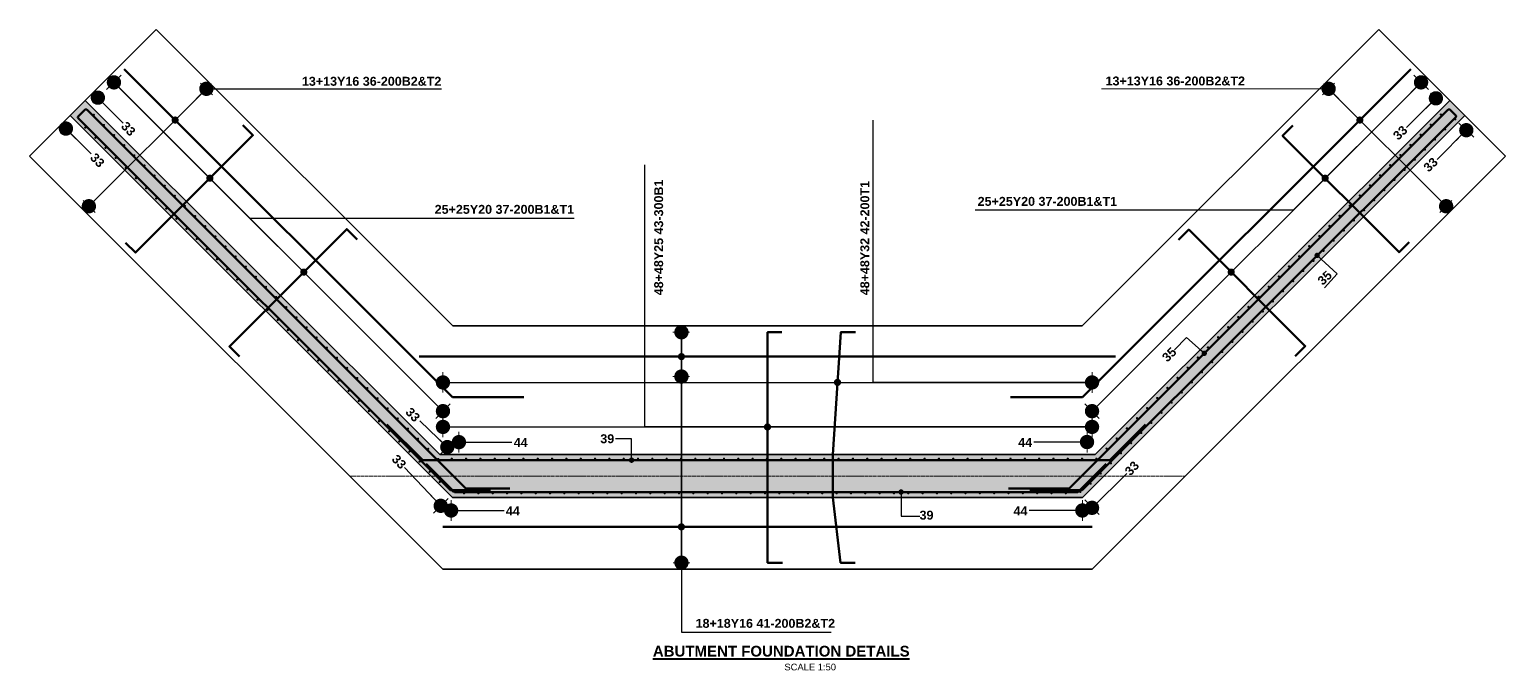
# Model space of a CAD drawing. Header units: millimetres. Extents: x -1307360 to -9241, y 140559 to 432424.
# Drawn here: x -1287799 to -1267194, y 140559 to 149514 of the extents above; entities that cross this region are included whole.
import ezdxf

# ---------------------------------------------------------------- set-up
doc = ezdxf.new("R2010")
doc.units = ezdxf.units.MM
doc.header["$MEASUREMENT"] = 0
doc.linetypes.add('CENTER2', pattern=[1.125, 0.75, -0.125, 0.125, -0.125])
for name, color, linetype, lineweight in [('centreline', 4, 'CENTER2', 15), ('dimension', 252, 'Continuous', 20), ('lettering', 120, 'Continuous', 25), ('outline', 3, 'Continuous', 35), ('reinforcement', 6, 'Continuous', 50), ('titles', 2, 'Continuous', 40)]:
    doc.layers.add(name, color=color, linetype=linetype, lineweight=lineweight)
doc.styles.add('ARIAL', font='arial.ttf')
doc.dimstyles.new('Dimstyle_50', dxfattribs={"dimtxt": 125, "dimasz": 125, "dimexe": 33, "dimexo": 25, "dimgap": 33, "dimtad": 1, "dimdec": 0, "dimzin": 0, "dimdsep": 46, "dimtxsty": 'ARIAL', "dimcen": 0.09, "dimclrd": 256, "dimclrt": 1, "dimadec": 0, "dimazin": 0, "dimtfac": 1, "dimtdec": 0, "dimtmove": 2, "dimatfit": 3, "dimldrblk": 'DOT', "dimfxl": 33, "dimtolj": 1, "dimtzin": 0, "dimarcsym": 0})

# ---------------------------------------------------------------- blocks, each defined once
blk = doc.blocks.new('_Dot')
at = {"color": 0, "linetype": 'ByBlock', "lineweight": -2}
blk.add_line((-0.5, 0), (-1, 0), dxfattribs=at)
at = {"color": 0, "linetype": 'ByBlock', "const_width": 0.5}
blk.add_lwpolyline([(-0.25, 0, 1), (0.25, 0, 1)], format="xyb", close=True, dxfattribs=at)

msp = doc.modelspace()

# ---------------------------------------------------------------- hatches: boundary and pattern name
at = {"layer": 'reinforcement', "true_color": 0xf0f0f0}
h = msp.add_hatch(color=7, dxfattribs=at)
h.paths.add_polyline_path([(-1284295.362144976, 145798.9973661289), (-1284507.379404728, 145586.7505571697), (-1282195.390134322, 143274.7612867638), (-1277496.12606561, 143274.7612867638), (-1277496.12606561, 143574.7612867638), (-1282071.126065611, 143574.7612867638)])
h.paths.add_polyline_path([(-1285606.844746292, 147110.479967445), (-1285818.908888641, 146898.2800410822), (-1284507.379404728, 145586.7505571697), (-1284295.362144976, 145798.9973661289)])
h.paths.add_polyline_path([(-1287020.873533916, 148524.5087550696), (-1287233.005568272, 148312.3767207138), (-1285818.908888641, 146898.2800410822), (-1285606.844746292, 147110.4799674449)])
h.paths.add_polyline_path([(-1277496.12606561, 143274.7612867639), (-1282195.390134322, 143274.7612867638), (-1281895.390134322, 142974.7612867639), (-1277496.12606561, 142974.7612867638)])
h.paths.add_polyline_path([(-1276584.081947176, 143274.7612867638), (-1277496.12606561, 143274.7612867638), (-1277496.12606561, 142974.7612867638), (-1276584.081947176, 142974.7612867639)])
h.paths.add_polyline_path([(-1276584.081947176, 143574.7612867638), (-1277496.12606561, 143574.7612867638), (-1277496.12606561, 143274.7612867638), (-1276584.081947176, 143274.7612867638)])
h.paths.add_polyline_path([(-1272796.861996899, 143274.7612867638), (-1276584.081947176, 143274.7612867639), (-1276584.081947176, 142974.7612867638), (-1273096.861996899, 142974.7612867638)])
h.paths.add_polyline_path([(-1270484.729962543, 145586.8933211198), (-1270696.861996899, 145799.0253554757), (-1272921.126065611, 143574.7612867638), (-1276584.081947176, 143574.7612867639), (-1276584.081947176, 143274.7612867639), (-1272796.861996899, 143274.7612867639)])
h.paths.add_polyline_path([(-1269173.460125322, 146898.1631583407), (-1269385.592159678, 147110.2951926966), (-1270696.861996899, 145799.0253554757), (-1270484.729962543, 145586.8933211197)])
h.paths.add_polyline_path([(-1267759.246562949, 148312.3767207138), (-1267971.378597305, 148524.5087550697), (-1269385.592159678, 147110.2951926966), (-1269173.460125322, 146898.1631583407)])

# ---------------------------------------------------------------- linework, layer by layer
at = {"layer": 'centreline', "ltscale": 50}
msp.add_line((-1283326.760984221, 143274.7612867638), (-1271665.491147, 143274.7612867638), dxfattribs=at)
at = {"layer": 'dimension'}
for p, q in [((-1286518.454921031, 148877.2787547194), (-1286721.848789549, 148673.8848862009)), ((-1268270.403341672, 148673.8848862009), (-1268473.79721019, 148877.2787547195)), ((-1286774.026124028, 148634.0276514741), (-1286914.535250651, 148489.8521114059)), ((-1285243.943741813, 148600.1987296749), (-1285409.821910013, 148766.0768978754)), ((-1269748.308389408, 148600.1987296747), (-1269582.430221208, 148766.0768978756)), ((-1268091.308458942, 148482.9503982694), (-1268238.384792953, 148622.8117252305)), ((-1287220.305111612, 148202.0878233009), (-1287360.814238235, 148057.9122832327)), ((-1267636.215956938, 148008.1312760721), (-1267844.56256555, 148206.4487543277)), ((-1286884.431474166, 146959.7109973222), (-1287050.309642366, 147125.5891655227)), ((-1268107.820657055, 146959.7109973219), (-1267941.942488855, 147125.5891655228)), ((-1278818.723711333, 145284.7612867638), (-1278584.136556162, 145284.7612867638)), ((-1282026.760984221, 144728.3858875076), (-1282026.760984221, 144440.7435201451)), ((-1278818.723711333, 144665.6920037655), (-1278584.136556162, 144665.6920037655)), ((-1272965.491147, 144727.3772506323), (-1272965.491147, 144439.7348832698)), ((-1281925.064049962, 144283.8878836499), (-1282128.45791848, 144080.4940151313)), ((-1272863.794212741, 144080.4940151313), (-1273067.188081259, 144283.8878836499)), ((-1282026.760984221, 144106.0350463307), (-1282026.760984221, 143818.3926789682)), ((-1272965.491147, 144106.0350463307), (-1272965.491147, 143818.3926789682)), ((-1281804.323185197, 143891.4067842041), (-1281804.323185197, 143603.7644168416)), ((-1273035.429980795, 143893.008468112), (-1273035.429980795, 143605.3661007495)), ((-1281864.426250974, 143781.9084330559), (-1282067.820119492, 143578.5145645374)), ((-1281956.447639085, 142961.5325783379), (-1282159.841507604, 142758.1387098194)), ((-1281913.361089558, 142936.5946609227), (-1281913.361089558, 142648.9522935601)), ((-1273100.487288716, 142936.5946609227), (-1273100.487288716, 142648.9522935601)), ((-1272863.794212741, 142740.5451865347), (-1273067.188081259, 142943.9390550533)), ((-1278814.782837789, 142064.7612867638), (-1278580.195682619, 142064.7612867638))]:
    msp.add_line(p, q, dxfattribs=at)
msp.add_lwpolyline([(-1269662.582686901, 148685.9244321817), (-1272835.591658041, 148685.9244321817)], dxfattribs=at)
at = {"layer": 'outline'}
for p, q in [((-1287798.690993221, 147746.6912957646), (-1286030.924040255, 149514.4582487308)), ((-1281891.227078288, 145374.7612867638), (-1286030.924040255, 149514.4582487308)), ((-1273101.025052933, 145374.7612867638), (-1268961.328090966, 149514.4582487308)), ((-1267193.561137999, 147746.6912957645), (-1268961.328090966, 149514.4582487308)), ((-1282071.12606561, 143574.7612867638), (-1287020.873533916, 148524.5087550696)), ((-1272921.126065611, 143574.7612867638), (-1267971.378597305, 148524.5087550696)), ((-1281895.390134322, 142974.7612867638), (-1287233.005568272, 148312.3767207137)), ((-1273096.861996899, 142974.7612867638), (-1267759.246562949, 148312.3767207137)), ((-1282026.760984221, 141974.7612867638), (-1287798.690993221, 147746.6912957645)), ((-1272965.491147, 141974.7612867638), (-1267193.561137999, 147746.6912957645)), ((-1281891.227078288, 145374.7612867638), (-1273101.025052933, 145374.7612867638)), ((-1282071.12606561, 143574.7612867638), (-1272921.126065611, 143574.7612867638)), ((-1281895.390134322, 142974.7612867638), (-1273096.861996899, 142974.7612867638)), ((-1282026.760984221, 141974.7612867638), (-1272965.491147, 141974.7612867638))]:
    msp.add_line(p, q, dxfattribs=at)
at = {"layer": 'reinforcement'}
for p, q in [((-1281895.390134322, 144378.5410152164), (-1286477.304968952, 148960.4558498454)), ((-1273096.861996899, 144378.5410152165), (-1268514.94716227, 148960.4558498454)), ((-1287121.282696845, 148296.8203715277), (-1287022.99485426, 148395.1082141125)), ((-1281707.020509913, 143101.7612867638), (-1287000.367437262, 148395.1082141125)), ((-1273285.231621308, 143101.7612867638), (-1267991.884693959, 148395.1082141126)), ((-1267888.647103906, 148314.4980410574), (-1267969.257276961, 148395.1082141126)), ((-1281923.851029079, 143076.7612867638), (-1287121.282696845, 148274.1929545297)), ((-1273103.756441201, 143076.7612867639), (-1267888.647103906, 148291.8706240594)), ((-1282360.49800958, 144944.3676176096), (-1272637.208909284, 144944.3676176096)), ((-1280897.138217625, 144378.5410152165), (-1281895.390134322, 144378.5410152165)), ((-1274105.84301643, 144378.5410152165), (-1273096.861996899, 144378.5410152165)), ((-1282309.49569002, 143497.7612867638), (-1282809.49569002, 143997.7612867638)), ((-1272718.111780261, 143497.7612867638), (-1272218.111780261, 143997.7612867638)), ((-1282309.49569002, 143497.7612867638), (-1272718.111780261, 143497.7612867638)), ((-1281863.49569002, 143051.7612867638), (-1282259.49569002, 143447.7612867638)), ((-1273164.111780261, 143051.7612867638), (-1272768.111780261, 143447.7612867638)), ((-1281923.851029079, 143076.7612867638), (-1281363.49569002, 143076.7612867638)), ((-1281863.49569002, 143051.7612867638), (-1273164.111780261, 143051.7612867638)), ((-1281707.020509913, 143101.7612867638), (-1281094.439746696, 143101.7612867638)), ((-1274131.578234751, 143101.7612867638), (-1273285.231621308, 143101.7612867638)), ((-1273835.231621308, 143076.7612867638), (-1273103.756441201, 143076.7612867639)), ((-1282026.760984221, 142565.6142139785), (-1272965.491147, 142565.6142139785))]:
    msp.add_line(p, q, dxfattribs=at)
for points, const_width in [([(-1287028.763575392, 148143.5331695368, 1), (-1287012.763575392, 148143.5331695368, 1)], 16), ([(-1286909.131305675, 148321.7658494429, 1), (-1286893.131305675, 148321.7658494429, 1)], 16), ([(-1286767.709949437, 148180.3444932055, 1), (-1286751.709949437, 148180.3444932055, 1)], 16), ([(-1285791.221497804, 148249.3723786976, 1), (-1285741.221497804, 148249.3723786976, 1)], 50), ([(-1269251.030633417, 148249.3723786977, 1), (-1269201.030633417, 148249.3723786977, 1)], 50), ([(-1268244.769320821, 148184.1789392432, 1), (-1268228.769320821, 148184.1789392432, 1)], 16), ([(-1268103.347964584, 148325.6002954805, 1), (-1268087.347964584, 148325.6002954805, 1)], 16), ([(-1267902.808543239, 148261.3426049377, 1), (-1267886.808543239, 148261.3426049377, 1)], 16), ([(-1286887.342219155, 148002.1118132995, 1), (-1286871.342219155, 148002.1118132995, 1)], 16), ([(-1286626.2885932, 148038.9231369682, 1), (-1286610.2885932, 148038.9231369682, 1)], 16), ([(-1268386.190677059, 148042.7575830059, 1), (-1268370.190677059, 148042.7575830059, 1)], 16), ([(-1268185.651255713, 147978.4998924631, 1), (-1268169.651255713, 147978.4998924631, 1)], 16), ([(-1268044.229899476, 148119.9212487004, 1), (-1268028.229899476, 148119.9212487004, 1)], 16), ([(-1286745.920862917, 147860.6904570622, 1), (-1286729.920862917, 147860.6904570622, 1)], 16), ([(-1286484.867236963, 147897.5017807309, 1), (-1286468.867236963, 147897.5017807309, 1)], 16), ([(-1286343.445880725, 147756.0804244936, 1), (-1286327.445880725, 147756.0804244936, 1)], 16), ([(-1268669.033389533, 147759.9148705312, 1), (-1268653.033389533, 147759.9148705312, 1)], 16), ([(-1268527.612033296, 147901.3362267686, 1), (-1268511.612033296, 147901.3362267686, 1)], 16), ([(-1268327.072611951, 147837.0785362258, 1), (-1268311.072611951, 147837.0785362258, 1)], 16), ([(-1286604.49950668, 147719.2691008249, 1), (-1286588.49950668, 147719.2691008249, 1)], 16), ([(-1286463.078150443, 147577.8477445876, 1), (-1286447.078150443, 147577.8477445876, 1)], 16), ([(-1286202.024524488, 147614.6590682563, 1), (-1286186.024524488, 147614.6590682563, 1)], 16), ([(-1268810.45474577, 147618.493514294, 1), (-1268794.45474577, 147618.493514294, 1)], 16), ([(-1268609.915324425, 147554.2358237512, 1), (-1268593.915324425, 147554.2358237512, 1)], 16), ([(-1268468.493968188, 147695.6571799885, 1), (-1268452.493968188, 147695.6571799885, 1)], 16), ([(-1286321.656794205, 147436.4263883503, 1), (-1286305.656794205, 147436.4263883503, 1)], 16), ([(-1286060.603168251, 147473.237712019, 1), (-1286044.603168251, 147473.237712019, 1)], 16), ([(-1285919.181812013, 147331.8163557817, 1), (-1285903.181812013, 147331.8163557817, 1)], 16), ([(-1285305.762599535, 147436.1925647049, 1), (-1285255.762599535, 147436.1925647049, 1)], 50), ([(-1269736.489531686, 147436.192564705, 1), (-1269686.489531686, 147436.192564705, 1)], 50), ([(-1269093.297458245, 147335.6508018193, 1), (-1269077.297458245, 147335.6508018193, 1)], 16), ([(-1268951.876102008, 147477.0721580566, 1), (-1268935.876102008, 147477.0721580566, 1)], 16), ([(-1268751.336680663, 147412.8144675139, 1), (-1268735.336680663, 147412.8144675139, 1)], 16), ([(-1286180.235437968, 147295.005032113, 1), (-1286164.235437968, 147295.005032113, 1)], 16), ([(-1286038.814081731, 147153.5836758756, 1), (-1286022.814081731, 147153.5836758756, 1)], 16), ([(-1285777.760455776, 147190.3949995444, 1), (-1285761.760455776, 147190.3949995444, 1)], 16), ([(-1269234.718814482, 147194.229445582, 1), (-1269218.718814482, 147194.229445582, 1)], 16), ([(-1269034.179393137, 147129.9717550393, 1), (-1269018.179393137, 147129.9717550393, 1)], 16), ([(-1268892.7580369, 147271.3931112766, 1), (-1268876.7580369, 147271.3931112766, 1)], 16), ([(-1285897.392725493, 147012.1623196383, 1), (-1285881.392725493, 147012.1623196383, 1)], 16), ([(-1285636.339099539, 147048.9736433071, 1), (-1285620.339099539, 147048.9736433071, 1)], 16), ([(-1285494.917743301, 146907.5522870697, 1), (-1285478.917743301, 146907.5522870697, 1)], 16), ([(-1269517.561526957, 146911.3867331074, 1), (-1269501.561526957, 146911.3867331074, 1)], 16), ([(-1269376.14017072, 147052.8080893447, 1), (-1269360.14017072, 147052.8080893447, 1)], 16), ([(-1269175.600749375, 146988.5503988019, 1), (-1269159.600749375, 146988.5503988019, 1)], 16), ([(-1285755.971369256, 146870.740963401, 1), (-1285739.971369256, 146870.740963401, 1)], 16), ([(-1285614.550013019, 146729.3196071637, 1), (-1285598.550013019, 146729.3196071637, 1)], 16), ([(-1285353.496387064, 146766.1309308324, 1), (-1285337.496387064, 146766.1309308324, 1)], 16), ([(-1269658.982883194, 146769.9653768701, 1), (-1269642.982883194, 146769.9653768701, 1)], 16), ([(-1269458.443461849, 146705.7076863273, 1), (-1269442.443461849, 146705.7076863273, 1)], 16), ([(-1269317.022105612, 146847.1290425647, 1), (-1269301.022105612, 146847.1290425647, 1)], 16), ([(-1285473.128656781, 146587.8982509264, 1), (-1285457.128656781, 146587.8982509264, 1)], 16), ([(-1285212.075030827, 146624.7095745951, 1), (-1285196.075030827, 146624.7095745951, 1)], 16), ([(-1269941.825595669, 146487.1226643955, 1), (-1269925.825595669, 146487.1226643955, 1)], 16), ([(-1269800.404239432, 146628.5440206328, 1), (-1269784.404239432, 146628.5440206328, 1)], 16), ([(-1269599.864818086, 146564.28633009, 1), (-1269583.864818086, 146564.28633009, 1)], 16), ([(-1285331.707300544, 146446.4768946891, 1), (-1285315.707300544, 146446.4768946891, 1)], 16), ([(-1285190.285944307, 146305.0555384518, 1), (-1285174.285944307, 146305.0555384518, 1)], 16), ([(-1285070.653674589, 146483.2882183578, 1), (-1285054.653674589, 146483.2882183578, 1)], 16), ([(-1284929.232318352, 146341.8668621205, 1), (-1284913.232318352, 146341.8668621205, 1)], 16), ([(-1270083.246951906, 146345.7013081582, 1), (-1270067.246951906, 146345.7013081582, 1)], 16), ([(-1269882.707530561, 146281.4436176154, 1), (-1269866.707530561, 146281.4436176154, 1)], 16), ([(-1269741.286174324, 146422.8649738527, 1), (-1269725.286174324, 146422.8649738527, 1)], 16), ([(-1285048.864588069, 146163.6341822145, 1), (-1285032.864588069, 146163.6341822145, 1)], 16), ([(-1284787.810962115, 146200.4455058832, 1), (-1284771.810962115, 146200.4455058832, 1)], 16), ([(-1283994.492762314, 146124.922727484, 1), (-1283944.492762314, 146124.922727484, 1)], 50), ([(-1271047.759368907, 146124.922727484, 1), (-1270997.759368907, 146124.922727484, 1)], 50), ([(-1270224.668308144, 146204.2799519208, 1), (-1270208.668308144, 146204.2799519208, 1)], 16), ([(-1270024.128886798, 146140.0222613781, 1), (-1270008.128886798, 146140.0222613781, 1)], 16), ([(-1284907.443231832, 146022.2128259772, 1), (-1284891.443231832, 146022.2128259772, 1)], 16), ([(-1284766.021875595, 145880.7914697399, 1), (-1284750.021875595, 145880.7914697399, 1)], 16), ([(-1284646.389605877, 146059.0241496459, 1), (-1284630.389605877, 146059.0241496459, 1)], 16), ([(-1284504.96824964, 145917.6027934086, 1), (-1284488.96824964, 145917.6027934086, 1)], 16), ([(-1270507.511020618, 145921.4372394462, 1), (-1270491.511020618, 145921.4372394462, 1)], 16), ([(-1270366.089664381, 146062.8585956835, 1), (-1270350.089664381, 146062.8585956835, 1)], 16), ([(-1270165.550243036, 145998.6009051408, 1), (-1270149.550243036, 145998.6009051408, 1)], 16), ([(-1284624.600519357, 145739.3701135025, 1), (-1284608.600519357, 145739.3701135025, 1)], 16), ([(-1284363.546893403, 145776.1814371713, 1), (-1284347.546893403, 145776.1814371713, 1)], 16), ([(-1270648.932376856, 145780.0158832089, 1), (-1270632.932376856, 145780.0158832089, 1)], 16), ([(-1270448.39295551, 145715.7581926662, 1), (-1270432.39295551, 145715.7581926662, 1)], 16), ([(-1270306.971599273, 145857.1795489035, 1), (-1270290.971599273, 145857.1795489035, 1)], 16), ([(-1284483.17916312, 145597.9487572653, 1), (-1284467.17916312, 145597.9487572653, 1)], 16), ([(-1284341.757806883, 145456.5274010279, 1), (-1284325.757806883, 145456.5274010279, 1)], 16), ([(-1284222.125537166, 145634.7600809339, 1), (-1284206.125537166, 145634.7600809339, 1)], 16), ([(-1284080.704180928, 145493.3387246967, 1), (-1284064.704180928, 145493.3387246967, 1)], 16), ([(-1270931.77508933, 145497.1731707343, 1), (-1270915.77508933, 145497.1731707343, 1)], 16), ([(-1270790.353733093, 145638.5945269716, 1), (-1270774.353733093, 145638.5945269716, 1)], 16), ([(-1270589.814311748, 145574.3368364289, 1), (-1270573.814311748, 145574.3368364289, 1)], 16), ([(-1284200.336450646, 145315.1060447906, 1), (-1284184.336450646, 145315.1060447906, 1)], 16), ([(-1283939.282824691, 145351.9173684593, 1), (-1283923.282824691, 145351.9173684593, 1)], 16), ([(-1271073.196445568, 145355.751814497, 1), (-1271057.196445568, 145355.751814497, 1)], 16), ([(-1270872.657024222, 145291.4941239542, 1), (-1270856.657024222, 145291.4941239542, 1)], 16), ([(-1270731.235667985, 145432.9154801916, 1), (-1270715.235667985, 145432.9154801916, 1)], 16), ([(-1284058.915094408, 145173.6846885533, 1), (-1284042.915094408, 145173.6846885533, 1)], 16), ([(-1283797.861468454, 145210.496012222, 1), (-1283781.861468454, 145210.496012222, 1)], 16), ([(-1283656.440112216, 145069.0746559847, 1), (-1283640.440112216, 145069.0746559847, 1)], 16), ([(-1271356.039158042, 145072.9091020224, 1), (-1271340.039158042, 145072.9091020224, 1)], 16), ([(-1271214.617801805, 145214.3304582597, 1), (-1271198.617801805, 145214.3304582597, 1)], 16), ([(-1271014.078380459, 145150.0727677169, 1), (-1270998.078380459, 145150.0727677169, 1)], 16), ([(-1283917.493738171, 145032.263332316, 1), (-1283901.493738171, 145032.263332316, 1)], 16), ([(-1283776.072381934, 144890.8419760787, 1), (-1283760.072381934, 144890.8419760787, 1)], 16), ([(-1283515.018755979, 144927.6532997474, 1), (-1283499.018755979, 144927.6532997474, 1)], 16), ([(-1278722.489260204, 144944.3676176096, 1), (-1278672.489260204, 144944.3676176096, 1)], 50), ([(-1271497.46051428, 144931.4877457851, 1), (-1271481.46051428, 144931.4877457851, 1)], 16), ([(-1271296.921092934, 144867.2300552423, 1), (-1271280.921092934, 144867.2300552423, 1)], 16), ([(-1271155.499736697, 145008.6514114796, 1), (-1271139.499736697, 145008.6514114796, 1)], 16), ([(-1283634.651025696, 144749.4206198414, 1), (-1283618.651025696, 144749.4206198414, 1)], 16), ([(-1283373.597399742, 144786.2319435101, 1), (-1283357.597399742, 144786.2319435101, 1)], 16), ([(-1283232.176043504, 144644.8105872728, 1), (-1283216.176043504, 144644.8105872728, 1)], 16), ([(-1271780.303226754, 144648.6450333104, 1), (-1271764.303226754, 144648.6450333104, 1)], 16), ([(-1271638.881870517, 144790.0663895477, 1), (-1271622.881870517, 144790.0663895477, 1)], 16), ([(-1271438.342449171, 144725.808699005, 1), (-1271422.342449171, 144725.808699005, 1)], 16), ([(-1283493.229669459, 144607.9992636041, 1), (-1283477.229669459, 144607.9992636041, 1)], 16), ([(-1283351.808313222, 144466.5779073668, 1), (-1283335.808313222, 144466.5779073668, 1)], 16), ([(-1283090.754687267, 144503.3892310355, 1), (-1283074.754687267, 144503.3892310355, 1)], 16), ([(-1276543.890941959, 144583.5560669511, 1), (-1276493.890941959, 144583.5560669511, 1)], 50), ([(-1271921.724582991, 144507.2236770731, 1), (-1271905.724582991, 144507.2236770731, 1)], 16), ([(-1271721.185161646, 144442.9659865304, 1), (-1271705.185161646, 144442.9659865304, 1)], 16), ([(-1271579.763805409, 144584.3873427677, 1), (-1271563.763805409, 144584.3873427677, 1)], 16), ([(-1283210.386956984, 144325.1565511294, 1), (-1283194.386956984, 144325.1565511294, 1)], 16), ([(-1282949.33333103, 144361.9678747982, 1), (-1282933.33333103, 144361.9678747982, 1)], 16), ([(-1282807.911974792, 144220.5465185608, 1), (-1282791.911974792, 144220.5465185608, 1)], 16), ([(-1272204.567295466, 144224.3809645985, 1), (-1272188.567295466, 144224.3809645985, 1)], 16), ([(-1272063.145939229, 144365.8023208358, 1), (-1272047.145939229, 144365.8023208358, 1)], 16), ([(-1271862.606517883, 144301.5446302931, 1), (-1271846.606517883, 144301.5446302931, 1)], 16), ([(-1283068.965600747, 144183.7351948922, 1), (-1283052.965600747, 144183.7351948922, 1)], 16), ([(-1282927.54424451, 144042.3138386548, 1), (-1282911.54424451, 144042.3138386548, 1)], 16), ([(-1282666.490618555, 144079.1251623236, 1), (-1282650.490618555, 144079.1251623236, 1)], 16), ([(-1272345.988651703, 144082.9596083612, 1), (-1272329.988651703, 144082.9596083612, 1)], 16), ([(-1272145.449230358, 144018.7019178185, 1), (-1272129.449230358, 144018.7019178185, 1)], 16), ([(-1272004.027874121, 144160.1232740558, 1), (-1271988.027874121, 144160.1232740558, 1)], 16), ([(-1282786.122888273, 143900.8924824175, 1), (-1282770.122888273, 143900.8924824175, 1)], 16), ([(-1282525.069262318, 143937.7038060862, 1), (-1282509.069262318, 143937.7038060862, 1)], 16), ([(-1277521.12606561, 143962.2138626495, 1), (-1277471.12606561, 143962.2138626495, 1)], 50), ([(-1272487.410007941, 143941.5382521239, 1), (-1272471.410007941, 143941.5382521239, 1)], 16), ([(-1272286.870586595, 143877.2805615811, 1), (-1272270.870586595, 143877.2805615811, 1)], 16), ([(-1282644.701532035, 143759.4711261802, 1), (-1282628.701532035, 143759.4711261802, 1)], 16), ([(-1282503.280175798, 143618.0497699429, 1), (-1282487.280175798, 143618.0497699429, 1)], 16), ([(-1282383.647906081, 143796.2824498489, 1), (-1282367.647906081, 143796.2824498489, 1)], 16), ([(-1282242.226549843, 143654.8610936116, 1), (-1282226.226549843, 143654.8610936116, 1)], 16), ([(-1272770.252720415, 143658.6955396493, 1), (-1272754.252720415, 143658.6955396493, 1)], 16), ([(-1272628.831364178, 143800.1168958866, 1), (-1272612.831364178, 143800.1168958866, 1)], 16), ([(-1272428.291942833, 143735.8592053438, 1), (-1272412.291942833, 143735.8592053438, 1)], 16), ([(-1282361.858819561, 143476.6284137056, 1), (-1282345.858819561, 143476.6284137056, 1)], 16), ([(-1282100.805193606, 143513.4397373743, 1), (-1282084.805193606, 143513.4397373743, 1)], 16), ([(-1281911.674076653, 143517.274183412, 1), (-1281895.674076653, 143517.274183412, 1)], 16), ([(-1281711.674076653, 143517.274183412, 1), (-1281695.674076653, 143517.274183412, 1)], 16), ([(-1281511.674076653, 143517.274183412, 1), (-1281495.674076653, 143517.274183412, 1)], 16), ([(-1281311.674076653, 143517.274183412, 1), (-1281295.674076653, 143517.274183412, 1)], 16), ([(-1281111.674076653, 143517.274183412, 1), (-1281095.674076653, 143517.274183412, 1)], 16), ([(-1280911.674076653, 143517.274183412, 1), (-1280895.674076653, 143517.274183412, 1)], 16), ([(-1280711.674076653, 143517.274183412, 1), (-1280695.674076653, 143517.274183412, 1)], 16), ([(-1280511.674076653, 143517.274183412, 1), (-1280495.674076653, 143517.274183412, 1)], 16), ([(-1280311.674076653, 143517.274183412, 1), (-1280295.674076653, 143517.274183412, 1)], 16), ([(-1280111.674076653, 143517.274183412, 1), (-1280095.674076653, 143517.274183412, 1)], 16), ([(-1279911.674076653, 143517.274183412, 1), (-1279895.674076653, 143517.274183412, 1)], 16), ([(-1279711.674076653, 143517.274183412, 1), (-1279695.674076653, 143517.274183412, 1)], 16), ([(-1279511.674076653, 143517.274183412, 1), (-1279495.674076653, 143517.274183412, 1)], 16), ([(-1279311.674076653, 143517.274183412, 1), (-1279295.674076653, 143517.274183412, 1)], 16), ([(-1279111.674076653, 143517.274183412, 1), (-1279095.674076653, 143517.274183412, 1)], 16), ([(-1278911.674076653, 143517.274183412, 1), (-1278895.674076653, 143517.274183412, 1)], 16), ([(-1278711.674076653, 143517.274183412, 1), (-1278695.674076653, 143517.274183412, 1)], 16), ([(-1278511.674076653, 143517.274183412, 1), (-1278495.674076653, 143517.274183412, 1)], 16), ([(-1278311.674076653, 143517.274183412, 1), (-1278295.674076653, 143517.274183412, 1)], 16), ([(-1278111.674076653, 143517.274183412, 1), (-1278095.674076653, 143517.274183412, 1)], 16), ([(-1277911.674076653, 143517.274183412, 1), (-1277895.674076653, 143517.274183412, 1)], 16), ([(-1277711.674076653, 143517.274183412, 1), (-1277695.674076653, 143517.274183412, 1)], 16), ([(-1277511.674076653, 143517.274183412, 1), (-1277495.674076653, 143517.274183412, 1)], 16), ([(-1277311.674076653, 143517.274183412, 1), (-1277295.674076653, 143517.274183412, 1)], 16), ([(-1277111.674076653, 143517.274183412, 1), (-1277095.674076653, 143517.274183412, 1)], 16), ([(-1276911.674076653, 143517.274183412, 1), (-1276895.674076653, 143517.274183412, 1)], 16), ([(-1276711.674076653, 143517.274183412, 1), (-1276695.674076653, 143517.274183412, 1)], 16), ([(-1276511.674076653, 143517.274183412, 1), (-1276495.674076653, 143517.274183412, 1)], 16), ([(-1276311.674076653, 143517.274183412, 1), (-1276295.674076653, 143517.274183412, 1)], 16), ([(-1276111.674076653, 143517.274183412, 1), (-1276095.674076653, 143517.274183412, 1)], 16), ([(-1275911.674076653, 143517.274183412, 1), (-1275895.674076653, 143517.274183412, 1)], 16), ([(-1275711.674076653, 143517.274183412, 1), (-1275695.674076653, 143517.274183412, 1)], 16), ([(-1275511.674076653, 143517.274183412, 1), (-1275495.674076653, 143517.274183412, 1)], 16), ([(-1275311.674076653, 143517.274183412, 1), (-1275295.674076653, 143517.274183412, 1)], 16), ([(-1275111.674076653, 143517.274183412, 1), (-1275095.674076653, 143517.274183412, 1)], 16), ([(-1274911.674076653, 143517.274183412, 1), (-1274895.674076653, 143517.274183412, 1)], 16), ([(-1274711.674076653, 143517.274183412, 1), (-1274695.674076653, 143517.274183412, 1)], 16), ([(-1274511.674076653, 143517.274183412, 1), (-1274495.674076653, 143517.274183412, 1)], 16), ([(-1274311.674076653, 143517.274183412, 1), (-1274295.674076653, 143517.274183412, 1)], 16), ([(-1274111.674076653, 143517.274183412, 1), (-1274095.674076653, 143517.274183412, 1)], 16), ([(-1273911.674076653, 143517.274183412, 1), (-1273895.674076653, 143517.274183412, 1)], 16), ([(-1273711.674076653, 143517.274183412, 1), (-1273695.674076653, 143517.274183412, 1)], 16), ([(-1273511.674076653, 143517.274183412, 1), (-1273495.674076653, 143517.274183412, 1)], 16), ([(-1273311.674076653, 143517.274183412, 1), (-1273295.674076653, 143517.274183412, 1)], 16), ([(-1273111.674076653, 143517.274183412, 1), (-1273095.674076653, 143517.274183412, 1)], 16), ([(-1272911.674076653, 143517.274183412, 1), (-1272895.674076653, 143517.274183412, 1)], 16), ([(-1272711.134655307, 143453.0164928692, 1), (-1272695.134655307, 143453.0164928692, 1)], 16), ([(-1272569.71329907, 143594.4378491065, 1), (-1272553.71329907, 143594.4378491065, 1)], 16), ([(-1282220.437463323, 143335.2070574683, 1), (-1282204.437463323, 143335.2070574683, 1)], 16), ([(-1282079.016107086, 143193.785701231, 1), (-1282063.016107086, 143193.785701231, 1)], 16), ([(-1272852.556011545, 143311.5951366319, 1), (-1272836.556011545, 143311.5951366319, 1)], 16), ([(-1281896.49569002, 143062.6063129645, 1), (-1281880.49569002, 143062.6063129645, 1)], 16), ([(-1281739.65050555, 143035.6932256402, 1), (-1281723.65050555, 143035.6932256402, 1)], 16), ([(-1281539.65050555, 143035.6932256402, 1), (-1281523.65050555, 143035.6932256402, 1)], 16), ([(-1281339.65050555, 143035.6932256402, 1), (-1281323.65050555, 143035.6932256402, 1)], 16), ([(-1281139.65050555, 143035.6932256402, 1), (-1281123.65050555, 143035.6932256402, 1)], 16), ([(-1280939.65050555, 143035.6932256402, 1), (-1280923.65050555, 143035.6932256402, 1)], 16), ([(-1280739.65050555, 143035.6932256402, 1), (-1280723.65050555, 143035.6932256402, 1)], 16), ([(-1280539.65050555, 143035.6932256402, 1), (-1280523.65050555, 143035.6932256402, 1)], 16), ([(-1280339.65050555, 143035.6932256402, 1), (-1280323.65050555, 143035.6932256402, 1)], 16), ([(-1280139.65050555, 143035.6932256402, 1), (-1280123.65050555, 143035.6932256402, 1)], 16), ([(-1279939.65050555, 143035.6932256402, 1), (-1279923.65050555, 143035.6932256402, 1)], 16), ([(-1279739.65050555, 143035.6932256402, 1), (-1279723.65050555, 143035.6932256402, 1)], 16), ([(-1279539.65050555, 143035.6932256402, 1), (-1279523.65050555, 143035.6932256402, 1)], 16), ([(-1279339.65050555, 143035.6932256402, 1), (-1279323.65050555, 143035.6932256402, 1)], 16), ([(-1279139.65050555, 143035.6932256402, 1), (-1279123.65050555, 143035.6932256402, 1)], 16), ([(-1278939.65050555, 143035.6932256402, 1), (-1278923.65050555, 143035.6932256402, 1)], 16), ([(-1278739.65050555, 143035.6932256402, 1), (-1278723.65050555, 143035.6932256402, 1)], 16), ([(-1278539.65050555, 143035.6932256402, 1), (-1278523.65050555, 143035.6932256402, 1)], 16), ([(-1278339.65050555, 143035.6932256402, 1), (-1278323.65050555, 143035.6932256402, 1)], 16), ([(-1278139.65050555, 143035.6932256402, 1), (-1278123.65050555, 143035.6932256402, 1)], 16), ([(-1277939.65050555, 143035.6932256402, 1), (-1277923.65050555, 143035.6932256402, 1)], 16), ([(-1277739.65050555, 143035.6932256402, 1), (-1277723.65050555, 143035.6932256402, 1)], 16), ([(-1277539.65050555, 143035.6932256402, 1), (-1277523.65050555, 143035.6932256402, 1)], 16), ([(-1277339.65050555, 143035.6932256402, 1), (-1277323.65050555, 143035.6932256402, 1)], 16), ([(-1277139.65050555, 143035.6932256402, 1), (-1277123.65050555, 143035.6932256402, 1)], 16), ([(-1276939.65050555, 143035.6932256402, 1), (-1276923.65050555, 143035.6932256402, 1)], 16), ([(-1276739.65050555, 143035.6932256402, 1), (-1276723.65050555, 143035.6932256402, 1)], 16), ([(-1276539.65050555, 143035.6932256402, 1), (-1276523.65050555, 143035.6932256402, 1)], 16), ([(-1276339.65050555, 143035.6932256402, 1), (-1276323.65050555, 143035.6932256402, 1)], 16), ([(-1276139.65050555, 143035.6932256402, 1), (-1276123.65050555, 143035.6932256402, 1)], 16), ([(-1275939.65050555, 143035.6932256402, 1), (-1275923.65050555, 143035.6932256402, 1)], 16), ([(-1275739.65050555, 143035.6932256402, 1), (-1275723.65050555, 143035.6932256402, 1)], 16), ([(-1275539.65050555, 143035.6932256402, 1), (-1275523.65050555, 143035.6932256402, 1)], 16), ([(-1275339.65050555, 143035.6932256402, 1), (-1275323.65050555, 143035.6932256402, 1)], 16), ([(-1275139.65050555, 143035.6932256402, 1), (-1275123.65050555, 143035.6932256402, 1)], 16), ([(-1274939.65050555, 143035.6932256402, 1), (-1274923.65050555, 143035.6932256402, 1)], 16), ([(-1274739.65050555, 143035.6932256402, 1), (-1274723.65050555, 143035.6932256402, 1)], 16), ([(-1274539.65050555, 143035.6932256402, 1), (-1274523.65050555, 143035.6932256402, 1)], 16), ([(-1274339.65050555, 143035.6932256402, 1), (-1274323.65050555, 143035.6932256402, 1)], 16), ([(-1274139.65050555, 143035.6932256402, 1), (-1274123.65050555, 143035.6932256402, 1)], 16), ([(-1273939.65050555, 143035.6932256402, 1), (-1273923.65050555, 143035.6932256402, 1)], 16), ([(-1273739.65050555, 143035.6932256402, 1), (-1273723.65050555, 143035.6932256402, 1)], 16), ([(-1273539.65050555, 143035.6932256402, 1), (-1273523.65050555, 143035.6932256402, 1)], 16), ([(-1273339.65050555, 143035.6932256402, 1), (-1273323.65050555, 143035.6932256402, 1)], 16), ([(-1273136.549984601, 143053.387404204, 1), (-1273120.549984601, 143053.387404204, 1)], 16), ([(-1272993.977367782, 143170.1737803946, 1), (-1272977.977367782, 143170.1737803946, 1)], 16), ([(-1278722.489260204, 142565.6142139785, 1), (-1278672.489260204, 142565.6142139785, 1)], 50)]:
    msp.add_lwpolyline(points, format="xyb", close=True, dxfattribs=dict(at, const_width=const_width))
for points in [[(-1284819.587531682, 148177.1527376811), (-1284680.761733576, 148037.1559482452), (-1286320.349395658, 146396.5184632619), (-1286460.551995521, 146535.6471612814)], [(-1270163.409618983, 148170.9553644764), (-1270304.83097522, 148029.534008239), (-1268678.485378491, 146403.1884115101), (-1268537.064022254, 146544.6097677474)], [(-1283226.742631756, 146582.4853930664), (-1283369.582389214, 146725.7794554203), (-1285009.036480976, 145084.5503412553), (-1284867.986223314, 144943.5730324271)], [(-1271757.522168678, 146576.8428147808), (-1271616.100812441, 146718.2641710181), (-1269989.755215712, 145091.9185742891), (-1270131.176571949, 144950.4972180518)], [(-1277294.139820006, 145284.7612867638), (-1277496.12606561, 145284.7612867638), (-1277496.12606561, 142064.7612867638), (-1277285.889284101, 142064.7612867638)], [(-1276270.015079879, 142064.7612867638), (-1276475.753956664, 142064.7612867638), (-1276584.081947176, 142974.7612867638), (-1276584.081947176, 143574.7612867638), (-1276473.577193276, 145284.7612867638), (-1276265.458277047, 145284.7612867638)]]:
    msp.add_lwpolyline(points, dxfattribs=at)
for centre, start, end in [((-1287011.681145761, 148383.7945056135), 44.99999999977441, 135.0000000002259), ((-1267980.57098546, 148383.7945056136), 44.9999999997786, 135.0000000002254), ((-1287109.968988346, 148285.5066630287), 135.0000000002031, 224.9999999997742), ((-1267899.960812405, 148303.1843325584), 315.0000000002262, 44.9999999997781)]:
    msp.add_arc(centre, 16, start, end, dxfattribs=at)

# ---------------------------------------------------------------- texts
at = {"layer": 'lettering', "char_height": 125, "style": 'ARIAL'}
for s, insert, width, attachment_point in [('\\pt1250;{\\fArial|b1|i0|c0|p34;13+13Y16 36-200B2&T2}', (-1283995.825923589, 148853.4301201324), 5082.469135802469, 1), ('\\pt1250;{\\fArial|b1|i0|c0|p34;13+13Y16 36-200B2&T2}', (-1272776.514879936, 148857.6710508112), 2002.651317364708, 1), ('\\pt1250;{\\fArial|b1|i0|c0|p34;25+25Y20 37-200B1&T1}', (-1274562.341568309, 147175.7749524612), 5082.469135802469, 1), ('\\pt1250;{\\fArial|b1|i0|c0|p34;25+25Y20 37-200B1&T1}', (-1282142.357929801, 147064.1690809174), 5082.469135802469, 1), ('\\pt1250;{\\fArial|b1|i0|c0|p34;39}', (-1279635.709854282, 143859.4072086056), 232.6318594326704, 3), ('\\pt1250;{\\fArial|b1|i0|c0|p34;44}', (-1281038.28528248, 143806.5590206754), 232.6318594326704, 1), ('\\pt1250;{\\fArial|b1|i0|c0|p34;44}', (-1273801.467883512, 143808.1607045833), 232.6318594326704, 3), ('\\pt1250;{\\fArial|b1|i0|c0|p34;44}', (-1281147.323186841, 142851.746897394), 232.6318594326704, 1), ('\\pt1250;{\\fArial|b1|i0|c0|p34;39}', (-1275178.970028953, 142791.68928662), 232.6318594326704, 3), ('\\pt1250;{\\fArial|b1|i0|c0|p34;44}', (-1273866.525191433, 142851.746897394), 232.6318594326704, 3), ('\\pt1250;{\\fArial|b1|i0|c0|p34;18+18Y16 41-200B2&T2}', (-1278499.714236066, 141280.1226737263), 5082.469135802469, 1)]:
    msp.add_mtext(s, dxfattribs=dict(at, insert=insert, width=width, attachment_point=attachment_point))
for s, insert, width, attachment_point, rotation in [('\\pt1250;{\\fArial|b1|i0|c0|p34;33}', (-1286440.2457502, 148240.4260346038), 232.6318594326704, 1, 313.91209375716784), ('\\pt1250;{\\fArial|b1|i0|c0|p34;33}', (-1268636.730085783, 148184.4866285258), 232.6318594326704, 3, 43.788896514417615), ('\\pt1250;{\\fArial|b1|i0|c0|p34;33}', (-1286872.580338889, 147801.5203576373), 232.6318594326704, 1, 313.91209375716784), ('\\pt1250;{\\fArial|b1|i0|c0|p34;33}', (-1268212.272721079, 147738.8955819757), 232.6318594326704, 3, 43.788896514417615), ('\\pt1250;{\\fArial|b1|i0|c0|p34;48+48Y25 43-300B1}', (-1279078.097497113, 145801.1389634999), 5082.469135802469, 1, 90), ('\\pt1250;{\\fArial|b1|i0|c0|p34;48+48Y32 42-200T1}', (-1276200.157138857, 145801.1389634999), 5082.469135802469, 1, 90), ('\\pt1250;{\\fArial|b1|i0|c0|p34;35}', (-1269690.015966617, 146157.2973069138), 232.6318594326704, 3, 43.788896514417615), ('\\pt1250;{\\fArial|b1|i0|c0|p34;35}', (-1271861.211788885, 145084.7097491761), 232.6318594326704, 3, 43.788896514417615), ('\\pt1250;{\\fArial|b1|i0|c0|p34;33}', (-1282469.391937143, 144246.1585146341), 232.6318594326704, 1, 313.91209375716784), ('\\pt1250;{\\fArial|b1|i0|c0|p34;33}', (-1282662.16130759, 143588.9163802493), 232.6318594326704, 1, 313.91209375716784), ('\\pt1250;{\\fArial|b1|i0|c0|p34;33}', (-1272520.822770179, 143354.8645326268), 232.6318594326704, 1, 47.62384290457956)]:
    msp.add_mtext(s, dxfattribs=dict(at, insert=insert, width=width, attachment_point=attachment_point, rotation=rotation))
at = {"layer": 'titles', "insert": (-1279096.700133261, 140903.9068183658), "char_height": 150, "width": 3629.830119079212, "attachment_point": 1, "style": 'ARIAL'}
msp.add_mtext('\\pt13000;{\\fArial|b1|i0|c0|p34;\\L\\C1;ABUTMENT FOUNDATION DETAILS\\H1.25x;\\l\\P\\ptz;\\fArial|b0|i0|c0|p34;\\H0.5x;         ^I^I^I SCALE 1:50}', dxfattribs=at)

# ---------------------------------------------------------------- leaders
at = {"layer": 'dimension'}
for points in [[(-1286620.15185529, 148775.5818204602), (-1282026.760984221, 144182.1909493906)], [(-1286620.15185529, 148775.5818204602), (-1284723.600513459, 146879.0304786286), (-1280196.042803291, 146879.0304786286)], [(-1268372.100275931, 148775.5818204602), (-1270157.045746218, 146990.6363501725), (-1274596.334234272, 146990.6363501725)], [(-1268372.100275931, 148775.5818204602), (-1272965.491147, 144182.1909493907)], [(-1272965.491147, 144182.1909493907), (-1268372.100275931, 148775.5818204602)], [(-1285329.66944432, 148685.9244321817), (-1286970.157176672, 147045.4366998289)], [(-1286970.157176672, 147045.4366998289), (-1285329.66944432, 148685.9244321817), (-1282049.061684669, 148685.6792150775)], [(-1282026.760984221, 144182.1909493906), (-1286604.946477588, 148760.376442758)], [(-1269662.582686901, 148685.9244321817), (-1268022.094954549, 147045.4366998289)], [(-1268022.094954549, 147045.4366998289), (-1269662.582686901, 148685.9244321817)], [(-1286844.28068734, 148561.93988144), (-1286492.773266502, 148207.1290680433)], [(-1268164.846625948, 148552.88106175), (-1268573.162399157, 148144.8811360728)], [(-1272965.491147, 144583.5560669511), (-1276019.00751285, 144583.5560669511), (-1276019.00751285, 148245.4403112745)], [(-1287290.559674923, 148130.0000532668), (-1286939.052254086, 147775.1892398701)], [(-1267740.389261244, 148107.2900151999), (-1268148.705034453, 147699.2900895227)], [(-1272965.491147, 143962.2138626495), (-1279208.104893025, 143962.2138626495), (-1279208.104893025, 147624.0981069729)], [(-1278697.489260204, 145284.7612867638), (-1278697.489260204, 141094.9840714376), (-1276607.927170036, 141094.9840714376)], [(-1278697.489260204, 142064.7612867638), (-1278697.489260204, 145284.7612867638)], [(-1278697.489260204, 144665.6920037655), (-1278697.489260204, 145284.7612867638)], [(-1278697.489260204, 144665.6920037655), (-1278697.489260204, 141094.9840714376), (-1276607.927170036, 141094.9840714376)], [(-1282026.760984221, 144583.2653313237), (-1272965.491147, 144583.5560669511)], [(-1281966.123185233, 143680.2114987966), (-1282352.000882316, 144046.5871986954)], [(-1282026.760984221, 143962.2138626495), (-1272965.491147, 143962.2138626495)], [(-1281804.323185197, 143749.1947735272), (-1281063.328136833, 143749.4847076655)], [(-1273035.429980795, 143750.7964574351), (-1273776.42502916, 143751.0863915734)], [(-1282058.144573345, 142859.8356440786), (-1282562.137819211, 143396.9383008096)], [(-1272965.491147, 142831.6724832082), (-1272480.196998411, 143309.1925943689)], [(-1281913.361089558, 142794.3826502457), (-1281172.366041193, 142794.672584384)], [(-1273100.487288716, 142794.3826502457), (-1273841.482337081, 142794.672584384)]]:
    msp.add_leader(points, dimstyle='Dimstyle_50', override={"dimasz": 200}, dxfattribs=at)
at = {"layer": 'reinforcement'}
for points in [[(-1269822.616843831, 146357.881661881), (-1269542.131159424, 146102.3761734054), (-1269719.4971321, 145904.566365517)], [(-1271398.727780109, 144990.1930703952), (-1271644.646150739, 145213.1389821938), (-1271815.422654307, 145037.9686441976)], [(-1279394.274519725, 143497.2834285903), (-1279394.274519725, 143795.3848517789), (-1279618.052753636, 143795.3848517789)], [(-1275631.324621808, 143052.4821524466), (-1275631.324621808, 142713.2296315264), (-1275369.526795086, 142713.6688029205)]]:
    msp.add_leader(points, dimstyle='Dimstyle_50', override={"dimasz": 75}, dxfattribs=at)

doc.saveas('drawing.dxf')
